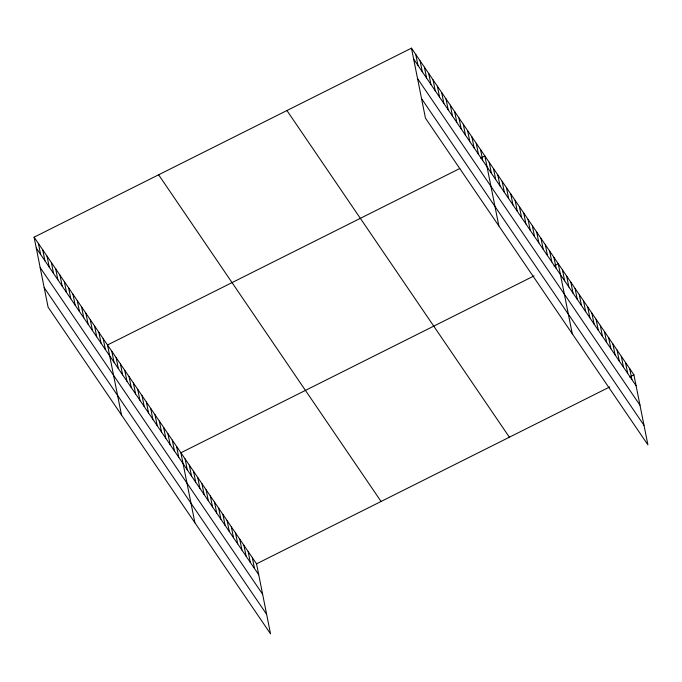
<?xml version="1.0" encoding="UTF-8"?>
<svg xmlns="http://www.w3.org/2000/svg" width="682" height="682" viewBox="0 0 682 682"><rect width="100%" height="100%" fill="white"/><g stroke="black" fill="none" stroke-linecap="round" stroke-linejoin="round"><path stroke-width="1.02" d="M34.1 237.166L256.543 563.843L270.532 633.842L48.09 307.173L34.1 237.166L411.468 48.158L633.91 374.827L647.9 444.834L425.457 118.156L411.468 48.158M459.796 168.522L107.509 344.973L121.498 414.971M480.554 158.122L484.876 155.956L498.866 225.964M534.066 275.886L180.909 452.771L194.899 522.77M553.954 265.929L558.285 263.763L572.266 333.762M256.543 563.843L609.699 386.958M629.588 377.001L633.91 374.827M413.642 59.044L636.084 385.714M417.537 78.549L639.989 405.227M421.561 98.651L644.004 425.321M286.934 110.527L509.377 437.205M158.633 174.797L381.076 501.466M36.274 248.052L258.717 574.73M40.17 267.557L262.621 594.235M44.194 287.659L266.636 614.337M629.708 368.664L631.882 379.55M625.505 362.492L627.687 373.378M621.311 356.319L623.484 367.206M617.108 350.147L619.282 361.034M612.905 343.975L615.079 354.862M608.702 337.812L610.876 348.69M604.499 331.64L606.673 342.526M600.296 325.467L602.47 336.354M596.094 319.295L598.276 330.182M591.899 313.123L594.073 324.01M587.696 306.96L589.87 317.838M583.494 300.788L585.668 311.674M579.291 294.615L581.465 305.502M575.088 288.443L577.262 299.33M570.885 282.271L573.059 293.158M566.682 276.099L568.856 286.986M562.48 269.936L564.662 280.813M553.963 257.421L556.137 268.307M549.649 251.078L551.823 261.965M545.327 244.736L547.501 255.622M541.005 238.393L543.187 249.28M536.691 232.059L538.865 242.937M532.369 225.716L534.552 236.603M528.056 219.374L530.229 230.26M523.733 213.031L525.916 223.918M519.42 206.689L521.594 217.575M515.098 200.346L517.28 211.232M510.784 194.003L512.958 204.89M506.462 187.669L508.644 198.547M502.148 181.327L504.322 192.213M497.826 174.984L500 185.871M493.512 168.642L495.686 179.528M489.19 162.299L491.364 173.185M480.554 149.622L482.728 160.5M476.241 143.28L478.414 154.158M471.918 136.937L474.092 147.824M467.605 130.594L469.779 141.481M463.283 124.252L465.456 135.138M458.969 117.909L461.143 128.796M454.647 111.567L456.821 122.453M450.333 105.233L452.507 116.111M446.011 98.89L448.185 109.776M441.697 92.547L443.871 103.434M437.375 86.205L439.549 97.091M433.061 79.862L435.235 90.749M428.739 73.52L430.913 84.406M424.426 67.177L426.6 78.063M420.103 60.843L422.277 71.721M415.79 54.5L417.964 65.387M252.34 557.671L254.514 568.558M248.137 551.499L250.32 562.386M243.943 545.327L246.117 556.214M239.74 539.155L241.914 550.042M235.537 532.992L237.711 543.869M231.334 526.819L233.508 537.706M227.132 520.647L229.305 531.534M222.929 514.475L225.103 525.362M218.726 508.303L220.9 519.19M214.523 502.14L216.706 513.017M210.329 495.967L212.503 506.854M206.126 489.795L208.3 500.682M201.923 483.623L204.097 494.51M197.72 477.451L199.894 488.338M193.518 471.288L195.691 482.165M189.315 465.115L191.489 476.002M185.112 458.943L187.286 469.83M176.595 446.429L178.769 457.315M172.273 440.086L174.456 450.973M167.96 433.752L170.133 444.63M163.637 427.409L165.82 438.287M159.324 421.067L161.498 431.953M155.002 414.724L157.184 425.611M150.688 408.382L152.862 419.268M146.366 402.039L148.54 412.925M142.052 395.696L144.226 406.583M137.73 389.362L139.904 400.24M133.416 383.02L135.59 393.906M129.094 376.677L131.268 387.564M124.78 370.335L126.954 381.221M120.458 363.992L122.632 374.878M116.145 357.649L118.318 368.536M111.822 351.307L113.996 362.193M103.187 338.63L105.36 349.516M98.873 332.287L101.047 343.174M94.551 325.945L96.725 336.831M90.237 319.602L92.411 330.489M85.915 313.26L88.089 324.146M81.601 306.926L83.775 317.803M77.279 300.583L79.453 311.461M72.965 294.24L75.139 305.127M68.643 287.898L70.817 298.784M64.33 281.555L66.504 292.442M60.007 275.213L62.181 286.099M55.694 268.87L57.868 279.756M51.372 262.536L53.546 273.414M47.058 256.193L49.232 267.08M42.736 249.851L44.91 260.737M38.422 243.508L40.596 254.395"/></g></svg>
